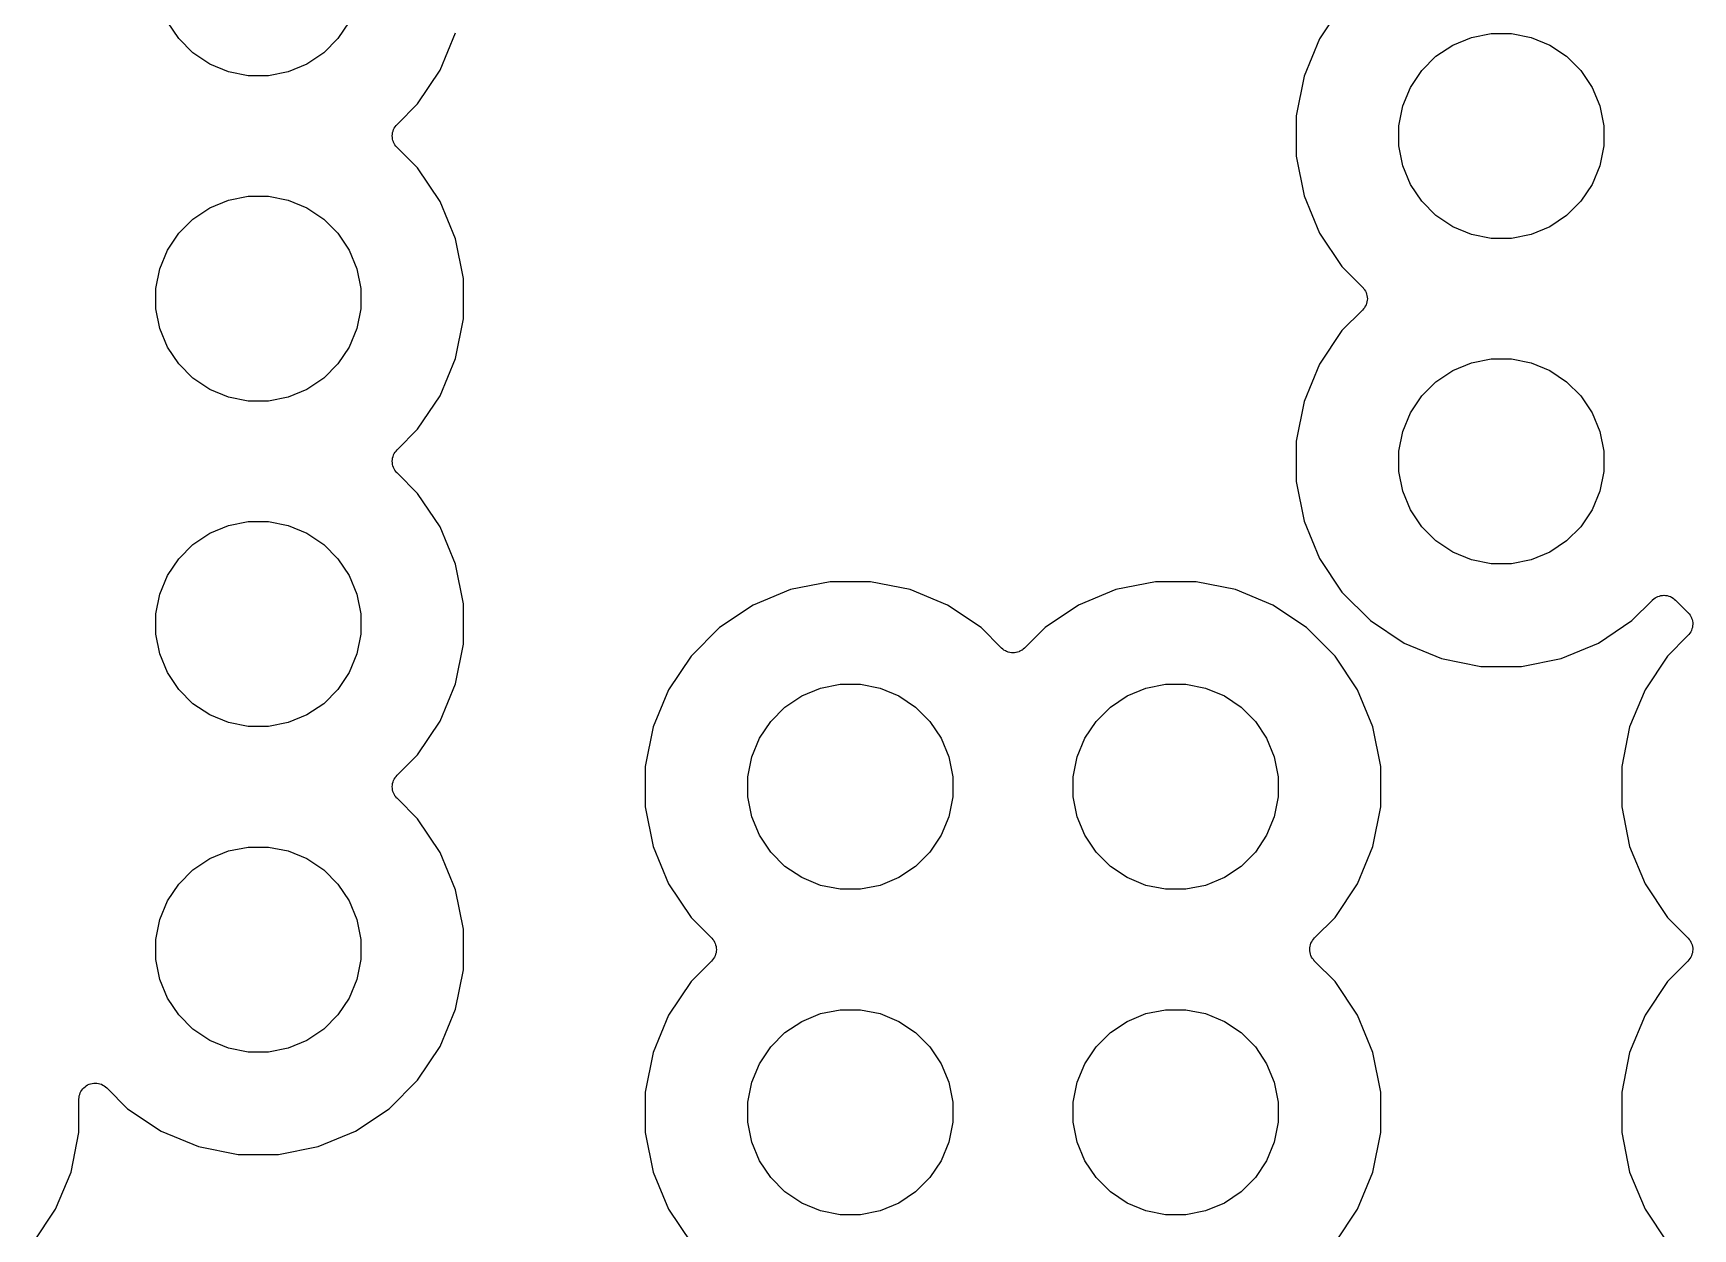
# Model space of a CAD drawing. Extents: x 122.5 to 192.5, y -149.3 to -74.2.
# Drawn here: x 138.4 to 151.35, y -98.7 to -89.37 of the extents above; entities that cross this region are included whole.
import ezdxf

# ---------------------------------------------------------------- set-up
doc = ezdxf.new("R2010")
doc.units = 0
doc.header["$MEASUREMENT"] = 0
doc.layers.add('BLACK', color=7, linetype='CONTINUOUS')

msp = doc.modelspace()

# ---------------------------------------------------------------- linework, layer by layer
at = {"layer": 'BLACK', "linetype": 'CONTINUOUS'}
for p, q in [((148.617, -89.1501), (148.442, -89.4121)), ((139.539, -89.41), (139.451, -89.2789)), ((140.869, -89.2789), (140.781, -89.41)), ((141.578, -89.6579), (141.699, -89.3667)), ((139.65, -89.5214), (139.539, -89.41)), ((140.781, -89.41), (140.67, -89.5214)), ((148.442, -89.4121), (148.321, -89.7033)), ((149.35, -89.5486), (149.481, -89.461)), ((149.481, -89.461), (149.627, -89.4007)), ((149.627, -89.4007), (149.781, -89.37)), ((149.781, -89.37), (149.939, -89.37)), ((149.939, -89.37), (150.093, -89.4007)), ((150.093, -89.4007), (150.239, -89.461)), ((150.239, -89.461), (150.37, -89.5486)), ((139.781, -89.609), (139.65, -89.5214)), ((139.927, -89.6693), (139.781, -89.609)), ((140.539, -89.609), (140.393, -89.6693)), ((140.67, -89.5214), (140.539, -89.609)), ((149.239, -89.66), (149.35, -89.5486)), ((150.37, -89.5486), (150.481, -89.66)), ((140.081, -89.7), (139.927, -89.6693)), ((140.239, -89.7), (140.081, -89.7)), ((140.393, -89.6693), (140.239, -89.7)), ((141.403, -89.9199), (141.578, -89.6579)), ((148.321, -89.7033), (148.26, -90.0124)), ((149.151, -89.7911), (149.239, -89.66)), ((150.481, -89.66), (150.569, -89.7911)), ((149.091, -89.9366), (149.151, -89.7911)), ((150.569, -89.7911), (150.629, -89.9366)), ((141.243, -90.0802), (141.403, -89.9199)), ((148.26, -90.0124), (148.26, -90.3276)), ((149.06, -90.0912), (149.091, -89.9366)), ((150.629, -89.9366), (150.66, -90.0912)), ((141.207, -90.1568), (141.208, -90.1449)), ((141.208, -90.144), (141.212, -90.1326)), ((141.208, -90.1445), (141.208, -90.144)), ((141.208, -90.1449), (141.208, -90.1445)), ((141.212, -90.1326), (141.215, -90.1212)), ((141.215, -90.1204), (141.221, -90.1098)), ((141.215, -90.1208), (141.215, -90.1204)), ((141.215, -90.1212), (141.215, -90.1208)), ((141.221, -90.1098), (141.227, -90.0994)), ((141.227, -90.0986), (141.235, -90.0894)), ((141.227, -90.099), (141.227, -90.0986)), ((141.227, -90.0994), (141.227, -90.099)), ((141.235, -90.0894), (141.243, -90.0802)), ((149.06, -90.2488), (149.06, -90.0912)), ((150.66, -90.0912), (150.66, -90.2488)), ((141.205, -90.1687), (141.207, -90.1568)), ((141.205, -90.1691), (141.205, -90.1687)), ((141.205, -90.1696), (141.205, -90.1691)), ((141.206, -90.1814), (141.205, -90.1696)), ((141.208, -90.1934), (141.206, -90.1814)), ((141.208, -90.1938), (141.208, -90.1934)), ((141.208, -90.1942), (141.208, -90.1938)), ((141.211, -90.2056), (141.208, -90.1942)), ((141.214, -90.2172), (141.211, -90.2056)), ((141.215, -90.2176), (141.214, -90.2172)), ((141.215, -90.218), (141.215, -90.2176)), ((141.22, -90.2286), (141.215, -90.218)), ((141.226, -90.2392), (141.22, -90.2286)), ((141.226, -90.2395), (141.226, -90.2392)), ((141.226, -90.2399), (141.226, -90.2395)), ((141.234, -90.2492), (141.226, -90.2399)), ((141.241, -90.2585), (141.234, -90.2492)), ((141.242, -90.2591), (141.241, -90.2585)), ((141.242, -90.2592), (141.242, -90.2591)), ((141.243, -90.2598), (141.242, -90.2592)), ((141.242, -90.2592), (141.242, -90.2592)), ((141.403, -90.4201), (141.243, -90.2598)), ((149.091, -90.4034), (149.06, -90.2488)), ((150.66, -90.2488), (150.629, -90.4034)), ((148.26, -90.3276), (148.321, -90.6367)), ((149.151, -90.5489), (149.091, -90.4034)), ((150.629, -90.4034), (150.569, -90.5489)), ((141.578, -90.6821), (141.403, -90.4201)), ((139.927, -90.6707), (140.081, -90.64)), ((140.081, -90.64), (140.239, -90.64)), ((140.239, -90.64), (140.393, -90.6707)), ((148.321, -90.6367), (148.442, -90.9279)), ((149.239, -90.68), (149.151, -90.5489)), ((150.569, -90.5489), (150.481, -90.68)), ((139.65, -90.8186), (139.781, -90.731)), ((139.781, -90.731), (139.927, -90.6707)), ((140.393, -90.6707), (140.539, -90.731)), ((140.539, -90.731), (140.67, -90.8186)), ((141.699, -90.9733), (141.578, -90.6821)), ((149.35, -90.7914), (149.239, -90.68)), ((149.481, -90.879), (149.35, -90.7914)), ((150.37, -90.7914), (150.239, -90.879)), ((150.481, -90.68), (150.37, -90.7914)), ((139.539, -90.93), (139.65, -90.8186)), ((140.67, -90.8186), (140.781, -90.93)), ((149.627, -90.9393), (149.481, -90.879)), ((150.239, -90.879), (150.093, -90.9393)), ((139.451, -91.0611), (139.539, -90.93)), ((140.781, -90.93), (140.869, -91.0611)), ((141.76, -91.2824), (141.699, -90.9733)), ((148.442, -90.9279), (148.617, -91.1899)), ((149.781, -90.97), (149.627, -90.9393)), ((149.939, -90.97), (149.781, -90.97)), ((150.093, -90.9393), (149.939, -90.97)), ((139.391, -91.2066), (139.451, -91.0611)), ((140.869, -91.0611), (140.929, -91.2066)), ((139.36, -91.3612), (139.391, -91.2066)), ((140.929, -91.2066), (140.96, -91.3612)), ((141.76, -91.5976), (141.76, -91.2824)), ((148.617, -91.1899), (148.777, -91.3502)), ((139.36, -91.5188), (139.36, -91.3612)), ((140.96, -91.3612), (140.96, -91.5188)), ((148.777, -91.3502), (148.778, -91.3508)), ((148.778, -91.3508), (148.778, -91.3508)), ((148.778, -91.3508), (148.778, -91.3508)), ((148.778, -91.3508), (148.779, -91.3515)), ((148.779, -91.3515), (148.786, -91.3609)), ((148.786, -91.3609), (148.794, -91.3701)), ((148.794, -91.3701), (148.794, -91.3705)), ((148.794, -91.3705), (148.794, -91.3708)), ((148.794, -91.3708), (148.8, -91.3815)), ((148.8, -91.3815), (148.805, -91.392)), ((148.805, -91.392), (148.805, -91.3924)), ((148.805, -91.3924), (148.806, -91.3928)), ((148.806, -91.3928), (148.809, -91.4044)), ((148.809, -91.4044), (148.812, -91.4158)), ((148.812, -91.4158), (148.812, -91.4162)), ((148.812, -91.4162), (148.812, -91.4166)), ((148.812, -91.4166), (148.814, -91.4285)), ((148.814, -91.4285), (148.815, -91.4404)), ((148.815, -91.4404), (148.815, -91.4409)), ((148.815, -91.4409), (148.815, -91.4413)), ((139.391, -91.6734), (139.36, -91.5188)), ((140.96, -91.5188), (140.929, -91.6734)), ((148.777, -91.5298), (148.617, -91.6901)), ((148.785, -91.5205), (148.777, -91.5298)), ((148.793, -91.5114), (148.785, -91.5205)), ((148.799, -91.5001), (148.793, -91.5106)), ((148.793, -91.5106), (148.793, -91.511)), ((148.793, -91.511), (148.793, -91.5114)), ((148.805, -91.4896), (148.799, -91.5001)), ((148.808, -91.4774), (148.805, -91.4888)), ((148.805, -91.4888), (148.805, -91.4892)), ((148.805, -91.4892), (148.805, -91.4896)), ((148.812, -91.466), (148.808, -91.4774)), ((148.813, -91.4532), (148.812, -91.4651)), ((148.812, -91.4651), (148.812, -91.4655)), ((148.812, -91.4655), (148.812, -91.466)), ((148.815, -91.4413), (148.813, -91.4532)), ((139.451, -91.8189), (139.391, -91.6734)), ((140.929, -91.6734), (140.869, -91.8189)), ((141.699, -91.9067), (141.76, -91.5976)), ((148.617, -91.6901), (148.442, -91.9521)), ((139.539, -91.95), (139.451, -91.8189)), ((140.869, -91.8189), (140.781, -91.95)), ((139.65, -92.0614), (139.539, -91.95)), ((140.781, -91.95), (140.67, -92.0614)), ((141.578, -92.1979), (141.699, -91.9067)), ((148.442, -91.9521), (148.321, -92.2433)), ((149.481, -92.001), (149.627, -91.9407)), ((149.627, -91.9407), (149.781, -91.91)), ((149.781, -91.91), (149.939, -91.91)), ((149.939, -91.91), (150.093, -91.9407)), ((150.093, -91.9407), (150.239, -92.001)), ((139.781, -92.149), (139.65, -92.0614)), ((140.67, -92.0614), (140.539, -92.149)), ((149.239, -92.2), (149.35, -92.0886)), ((149.35, -92.0886), (149.481, -92.001)), ((150.239, -92.001), (150.37, -92.0886)), ((150.37, -92.0886), (150.481, -92.2)), ((139.927, -92.2093), (139.781, -92.149)), ((140.081, -92.24), (139.927, -92.2093)), ((140.393, -92.2093), (140.239, -92.24)), ((140.539, -92.149), (140.393, -92.2093)), ((141.403, -92.4599), (141.578, -92.1979)), ((149.151, -92.3311), (149.239, -92.2)), ((150.481, -92.2), (150.569, -92.3311)), ((140.239, -92.24), (140.081, -92.24)), ((148.321, -92.2433), (148.26, -92.5524)), ((149.091, -92.4766), (149.151, -92.3311)), ((150.569, -92.3311), (150.629, -92.4766)), ((141.243, -92.6202), (141.403, -92.4599)), ((149.06, -92.6312), (149.091, -92.4766)), ((150.629, -92.4766), (150.66, -92.6312)), ((148.26, -92.5524), (148.26, -92.8676)), ((141.205, -92.7087), (141.207, -92.6968)), ((141.205, -92.7091), (141.205, -92.7087)), ((141.205, -92.7096), (141.205, -92.7091)), ((141.206, -92.7214), (141.205, -92.7096)), ((141.208, -92.7334), (141.206, -92.7214)), ((141.207, -92.6968), (141.208, -92.6849)), ((141.208, -92.684), (141.212, -92.6726)), ((141.208, -92.6845), (141.208, -92.684)), ((141.208, -92.6849), (141.208, -92.6845)), ((141.208, -92.7338), (141.208, -92.7334)), ((141.208, -92.7342), (141.208, -92.7338)), ((141.211, -92.7456), (141.208, -92.7342)), ((141.212, -92.6726), (141.215, -92.6612)), ((141.215, -92.6604), (141.221, -92.6498)), ((141.215, -92.6608), (141.215, -92.6604)), ((141.215, -92.6612), (141.215, -92.6608)), ((141.221, -92.6498), (141.227, -92.6394)), ((141.227, -92.6386), (141.235, -92.6294)), ((141.227, -92.639), (141.227, -92.6386)), ((141.227, -92.6394), (141.227, -92.639)), ((141.235, -92.6294), (141.243, -92.6202)), ((149.06, -92.7888), (149.06, -92.6312)), ((150.66, -92.6312), (150.66, -92.7888)), ((141.214, -92.7572), (141.211, -92.7456)), ((141.215, -92.7576), (141.214, -92.7572)), ((141.215, -92.758), (141.215, -92.7576)), ((141.22, -92.7686), (141.215, -92.758)), ((141.226, -92.7792), (141.22, -92.7686)), ((141.226, -92.7795), (141.226, -92.7792)), ((141.226, -92.7799), (141.226, -92.7795)), ((141.234, -92.7892), (141.226, -92.7799)), ((141.241, -92.7985), (141.234, -92.7892)), ((141.242, -92.7991), (141.241, -92.7985)), ((141.242, -92.7992), (141.242, -92.7991)), ((141.243, -92.7998), (141.242, -92.7992)), ((141.242, -92.7992), (141.242, -92.7992)), ((141.403, -92.9601), (141.243, -92.7998)), ((149.091, -92.9434), (149.06, -92.7888)), ((150.66, -92.7888), (150.629, -92.9434)), ((141.578, -93.2221), (141.403, -92.9601)), ((148.26, -92.8676), (148.321, -93.1767)), ((149.151, -93.0889), (149.091, -92.9434)), ((150.629, -92.9434), (150.569, -93.0889)), ((149.239, -93.22), (149.151, -93.0889)), ((150.569, -93.0889), (150.481, -93.22)), ((139.781, -93.271), (139.927, -93.2107)), ((139.927, -93.2107), (140.081, -93.18)), ((140.081, -93.18), (140.239, -93.18)), ((140.239, -93.18), (140.393, -93.2107)), ((140.393, -93.2107), (140.539, -93.271)), ((141.699, -93.5133), (141.578, -93.2221)), ((148.321, -93.1767), (148.442, -93.4679)), ((149.35, -93.3314), (149.239, -93.22)), ((150.481, -93.22), (150.37, -93.3314)), ((139.539, -93.47), (139.65, -93.3586)), ((139.65, -93.3586), (139.781, -93.271)), ((140.539, -93.271), (140.67, -93.3586)), ((140.67, -93.3586), (140.781, -93.47)), ((149.481, -93.419), (149.35, -93.3314)), ((150.37, -93.3314), (150.239, -93.419)), ((139.451, -93.6011), (139.539, -93.47)), ((140.781, -93.47), (140.869, -93.6011)), ((141.76, -93.8224), (141.699, -93.5133)), ((148.442, -93.4679), (148.617, -93.7299)), ((149.627, -93.4793), (149.481, -93.419)), ((149.781, -93.51), (149.627, -93.4793)), ((149.939, -93.51), (149.781, -93.51)), ((150.093, -93.4793), (149.939, -93.51)), ((150.239, -93.419), (150.093, -93.4793)), ((139.391, -93.7466), (139.451, -93.6011)), ((140.869, -93.6011), (140.929, -93.7466)), ((139.36, -93.9012), (139.391, -93.7466)), ((140.929, -93.7466), (140.96, -93.9012)), ((144.313, -93.7115), (144.022, -93.8321)), ((144.622, -93.65), (144.313, -93.7115)), ((144.938, -93.65), (144.622, -93.65)), ((145.247, -93.7115), (144.938, -93.65)), ((145.538, -93.8321), (145.247, -93.7115)), ((146.853, -93.7115), (146.562, -93.8321)), ((147.162, -93.65), (146.853, -93.7115)), ((147.478, -93.65), (147.162, -93.65)), ((147.787, -93.7115), (147.478, -93.65)), ((148.078, -93.8321), (147.787, -93.7115)), ((148.617, -93.7299), (148.84, -93.9528)), ((151.061, -93.7758), (151.071, -93.7703)), ((151.071, -93.7703), (151.082, -93.7648)), ((151.082, -93.7646), (151.083, -93.7644)), ((151.082, -93.7648), (151.082, -93.7646)), ((151.083, -93.7644), (151.094, -93.7611)), ((151.094, -93.7611), (151.106, -93.7577)), ((151.106, -93.7576), (151.107, -93.7575)), ((151.106, -93.7577), (151.106, -93.7576)), ((151.107, -93.7575), (151.119, -93.7565)), ((151.119, -93.7565), (151.13, -93.7553)), ((151.13, -93.7553), (151.131, -93.7554)), ((151.131, -93.7554), (151.131, -93.7554)), ((151.131, -93.7554), (151.143, -93.7566)), ((151.143, -93.7566), (151.155, -93.7579)), ((151.155, -93.7579), (151.156, -93.758)), ((151.156, -93.758), (151.156, -93.758)), ((151.156, -93.758), (151.167, -93.7616)), ((151.167, -93.7616), (151.179, -93.7651)), ((151.179, -93.7651), (151.179, -93.7653)), ((151.179, -93.7653), (151.18, -93.7654)), ((151.18, -93.7654), (151.19, -93.7711)), ((151.19, -93.7711), (151.201, -93.7768)), ((139.36, -94.0588), (139.36, -93.9012)), ((140.96, -93.9012), (140.96, -94.0588)), ((141.76, -94.1376), (141.76, -93.8224)), ((144.022, -93.8321), (143.76, -94.0072)), ((145.8, -94.0072), (145.538, -93.8321)), ((146.562, -93.8321), (146.3, -94.0072)), ((148.34, -94.0072), (148.078, -93.8321)), ((150.88, -93.9528), (151.04, -93.7925)), ((151.04, -93.7925), (151.041, -93.7919)), ((151.041, -93.7913), (151.051, -93.7838)), ((151.041, -93.7919), (151.041, -93.7913)), ((151.041, -93.7919), (151.041, -93.7919)), ((151.041, -93.7919), (151.041, -93.7919)), ((151.051, -93.7838), (151.06, -93.7763)), ((151.06, -93.7761), (151.061, -93.7758)), ((151.06, -93.7763), (151.06, -93.7761)), ((151.201, -93.7768), (151.201, -93.7771)), ((151.201, -93.7771), (151.201, -93.7773)), ((151.201, -93.7773), (151.21, -93.7849)), ((151.21, -93.7849), (151.22, -93.7925)), ((151.22, -93.7925), (151.317, -93.8902)), ((151.317, -93.8902), (151.318, -93.8908)), ((151.318, -93.8908), (151.318, -93.8908)), ((151.318, -93.8908), (151.318, -93.8908)), ((151.318, -93.8908), (151.319, -93.8915)), ((151.319, -93.8915), (151.326, -93.9009)), ((151.326, -93.9009), (151.334, -93.9101)), ((143.76, -94.0072), (143.537, -94.2301)), ((145.96, -94.1675), (145.8, -94.0072)), ((146.3, -94.0072), (146.14, -94.1675)), ((148.563, -94.2301), (148.34, -94.0072)), ((148.84, -93.9528), (149.102, -94.1279)), ((150.618, -94.1279), (150.88, -93.9528)), ((151.334, -93.9101), (151.334, -93.9105)), ((151.334, -93.9105), (151.334, -93.9108)), ((151.334, -93.9108), (151.34, -93.9215)), ((151.345, -94.0296), (151.339, -94.0402)), ((151.34, -93.9215), (151.345, -93.932)), ((151.345, -93.932), (151.345, -93.9324)), ((151.345, -93.9324), (151.346, -93.9328)), ((151.348, -94.0175), (151.345, -94.0288)), ((151.345, -94.0288), (151.345, -94.0292)), ((151.345, -94.0292), (151.345, -94.0296)), ((151.346, -93.9328), (151.349, -93.9444)), ((151.352, -94.006), (151.348, -94.0175)), ((151.349, -93.9444), (151.352, -93.9558)), ((151.352, -93.9558), (151.352, -93.9562)), ((151.352, -93.9562), (151.352, -93.9566)), ((151.352, -93.9566), (151.354, -93.9686)), ((151.353, -93.9933), (151.352, -94.0051)), ((151.352, -94.0051), (151.352, -94.0055)), ((151.352, -94.0055), (151.352, -94.006)), ((151.355, -93.9813), (151.353, -93.9933)), ((151.354, -93.9686), (151.355, -93.9804)), ((151.355, -93.9804), (151.355, -93.9809)), ((151.355, -93.9809), (151.355, -93.9813)), ((139.391, -94.2134), (139.36, -94.0588)), ((140.96, -94.0588), (140.929, -94.2134)), ((141.699, -94.4467), (141.76, -94.1376)), ((149.102, -94.1279), (149.393, -94.2485)), ((150.327, -94.2485), (150.618, -94.1279)), ((151.317, -94.0698), (151.157, -94.2301)), ((151.325, -94.0606), (151.317, -94.0698)), ((151.333, -94.0514), (151.325, -94.0606)), ((151.339, -94.0402), (151.333, -94.0506)), ((151.333, -94.0506), (151.333, -94.051)), ((151.333, -94.051), (151.333, -94.0514)), ((139.451, -94.3589), (139.391, -94.2134)), ((140.929, -94.2134), (140.869, -94.3589)), ((143.537, -94.2301), (143.362, -94.4921)), ((145.969, -94.175), (145.96, -94.1675)), ((145.979, -94.1827), (145.969, -94.175)), ((145.979, -94.1829), (145.979, -94.1827)), ((145.979, -94.1832), (145.979, -94.1829)), ((145.99, -94.1888), (145.979, -94.1832)), ((146, -94.1946), (145.99, -94.1888)), ((146.001, -94.1947), (146, -94.1946)), ((146.001, -94.1949), (146.001, -94.1947)), ((146.013, -94.1984), (146.001, -94.1949)), ((146.024, -94.202), (146.013, -94.1984)), ((146.025, -94.2021), (146.024, -94.202)), ((146.024, -94.202), (146.024, -94.202)), ((146.037, -94.2034), (146.025, -94.2021)), ((146.049, -94.2046), (146.037, -94.2034)), ((146.05, -94.2047), (146.049, -94.2046)), ((146.049, -94.2046), (146.049, -94.2046)), ((146.061, -94.2035), (146.05, -94.2047)), ((146.073, -94.2025), (146.061, -94.2035)), ((146.074, -94.2024), (146.073, -94.2025)), ((146.086, -94.1989), (146.074, -94.2023)), ((146.074, -94.2023), (146.074, -94.2024)), ((146.097, -94.1956), (146.086, -94.1989)), ((146.098, -94.1954), (146.097, -94.1956)), ((146.109, -94.1897), (146.098, -94.1952)), ((146.098, -94.1952), (146.098, -94.1954)), ((146.119, -94.1842), (146.109, -94.1897)), ((146.12, -94.1839), (146.119, -94.1842)), ((146.129, -94.1762), (146.12, -94.1837)), ((146.12, -94.1837), (146.12, -94.1839)), ((146.139, -94.1687), (146.129, -94.1762)), ((146.14, -94.1675), (146.139, -94.1681)), ((146.139, -94.1681), (146.139, -94.1681)), ((146.139, -94.1681), (146.139, -94.1681)), ((146.139, -94.1681), (146.139, -94.1687)), ((148.738, -94.4921), (148.563, -94.2301)), ((149.393, -94.2485), (149.702, -94.31)), ((150.018, -94.31), (150.327, -94.2485)), ((151.157, -94.2301), (150.982, -94.4921)), ((139.539, -94.49), (139.451, -94.3589)), ((140.869, -94.3589), (140.781, -94.49)), ((149.702, -94.31), (150.018, -94.31)), ((139.65, -94.6014), (139.539, -94.49)), ((140.781, -94.49), (140.67, -94.6014)), ((141.578, -94.7379), (141.699, -94.4467)), ((143.362, -94.4921), (143.241, -94.7833)), ((144.27, -94.6286), (144.401, -94.541)), ((144.401, -94.541), (144.547, -94.4807)), ((144.547, -94.4807), (144.701, -94.45)), ((144.701, -94.45), (144.859, -94.45)), ((144.859, -94.45), (145.013, -94.4807)), ((145.013, -94.4807), (145.159, -94.541)), ((145.159, -94.541), (145.29, -94.6286)), ((146.81, -94.6286), (146.941, -94.541)), ((146.941, -94.541), (147.087, -94.4807)), ((147.087, -94.4807), (147.241, -94.45)), ((147.241, -94.45), (147.399, -94.45)), ((147.399, -94.45), (147.553, -94.4807)), ((147.553, -94.4807), (147.699, -94.541)), ((147.699, -94.541), (147.83, -94.6286)), ((148.859, -94.7833), (148.738, -94.4921)), ((150.982, -94.4921), (150.861, -94.7833)), ((139.781, -94.689), (139.65, -94.6014)), ((140.67, -94.6014), (140.539, -94.689)), ((144.159, -94.74), (144.27, -94.6286)), ((145.29, -94.6286), (145.401, -94.74)), ((146.699, -94.74), (146.81, -94.6286)), ((147.83, -94.6286), (147.941, -94.74)), ((139.927, -94.7493), (139.781, -94.689)), ((140.081, -94.78), (139.927, -94.7493)), ((140.239, -94.78), (140.081, -94.78)), ((140.393, -94.7493), (140.239, -94.78)), ((140.539, -94.689), (140.393, -94.7493)), ((141.403, -94.9999), (141.578, -94.7379)), ((143.241, -94.7833), (143.18, -95.0924)), ((144.071, -94.8711), (144.159, -94.74)), ((145.401, -94.74), (145.489, -94.8711)), ((146.611, -94.8711), (146.699, -94.74)), ((147.941, -94.74), (148.029, -94.8711)), ((148.92, -95.0924), (148.859, -94.7833)), ((150.861, -94.7833), (150.8, -95.0924)), ((144.011, -95.0166), (144.071, -94.8711)), ((145.489, -94.8711), (145.549, -95.0166)), ((146.551, -95.0166), (146.611, -94.8711)), ((148.029, -94.8711), (148.089, -95.0166)), ((141.243, -95.1602), (141.403, -94.9999)), ((143.98, -95.1712), (144.011, -95.0166)), ((145.549, -95.0166), (145.58, -95.1712)), ((146.52, -95.1712), (146.551, -95.0166)), ((148.089, -95.0166), (148.12, -95.1712)), ((141.215, -95.2004), (141.221, -95.1898)), ((141.221, -95.1898), (141.227, -95.1794)), ((141.227, -95.1786), (141.235, -95.1694)), ((141.227, -95.179), (141.227, -95.1786)), ((141.227, -95.1794), (141.227, -95.179)), ((141.235, -95.1694), (141.243, -95.1602)), ((143.18, -95.0924), (143.18, -95.4076)), ((143.98, -95.3288), (143.98, -95.1712)), ((145.58, -95.1712), (145.58, -95.3288)), ((146.52, -95.3288), (146.52, -95.1712)), ((148.12, -95.1712), (148.12, -95.3288)), ((148.92, -95.4076), (148.92, -95.0924)), ((150.8, -95.0924), (150.8, -95.4076)), ((141.205, -95.2487), (141.207, -95.2368)), ((141.205, -95.2491), (141.205, -95.2487)), ((141.205, -95.2496), (141.205, -95.2491)), ((141.206, -95.2614), (141.205, -95.2496)), ((141.208, -95.2734), (141.206, -95.2614)), ((141.207, -95.2368), (141.208, -95.2249)), ((141.208, -95.224), (141.212, -95.2126)), ((141.208, -95.2245), (141.208, -95.224)), ((141.208, -95.2249), (141.208, -95.2245)), ((141.208, -95.2738), (141.208, -95.2734)), ((141.208, -95.2742), (141.208, -95.2738)), ((141.211, -95.2856), (141.208, -95.2742)), ((141.214, -95.2972), (141.211, -95.2856)), ((141.212, -95.2126), (141.215, -95.2012)), ((141.215, -95.2976), (141.214, -95.2972)), ((141.215, -95.2008), (141.215, -95.2004)), ((141.215, -95.2012), (141.215, -95.2008)), ((141.215, -95.298), (141.215, -95.2976)), ((141.22, -95.3086), (141.215, -95.298)), ((141.226, -95.3192), (141.22, -95.3086)), ((141.226, -95.3195), (141.226, -95.3192)), ((141.226, -95.3199), (141.226, -95.3195)), ((141.234, -95.3292), (141.226, -95.3199)), ((141.241, -95.3385), (141.234, -95.3292)), ((141.242, -95.3391), (141.241, -95.3385)), ((141.242, -95.3392), (141.242, -95.3391)), ((141.243, -95.3398), (141.242, -95.3392)), ((141.242, -95.3392), (141.242, -95.3392)), ((141.403, -95.5001), (141.243, -95.3398)), ((143.18, -95.4076), (143.241, -95.7167)), ((144.011, -95.4834), (143.98, -95.3288)), ((145.58, -95.3288), (145.549, -95.4834)), ((146.551, -95.4834), (146.52, -95.3288)), ((148.12, -95.3288), (148.089, -95.4834)), ((148.859, -95.7167), (148.92, -95.4076)), ((150.8, -95.4076), (150.861, -95.7167)), ((141.578, -95.7621), (141.403, -95.5001)), ((144.071, -95.6289), (144.011, -95.4834)), ((145.549, -95.4834), (145.489, -95.6289)), ((146.611, -95.6289), (146.551, -95.4834)), ((148.089, -95.4834), (148.029, -95.6289)), ((144.159, -95.76), (144.071, -95.6289)), ((145.489, -95.6289), (145.401, -95.76)), ((146.699, -95.76), (146.611, -95.6289)), ((148.029, -95.6289), (147.941, -95.76)), ((139.65, -95.8986), (139.781, -95.811)), ((139.781, -95.811), (139.927, -95.7507)), ((139.927, -95.7507), (140.081, -95.72)), ((140.081, -95.72), (140.239, -95.72)), ((140.239, -95.72), (140.393, -95.7507)), ((140.393, -95.7507), (140.539, -95.811)), ((140.539, -95.811), (140.67, -95.8986)), ((141.699, -96.0533), (141.578, -95.7621)), ((143.241, -95.7167), (143.362, -96.0079)), ((144.27, -95.8714), (144.159, -95.76)), ((145.401, -95.76), (145.29, -95.8714)), ((146.81, -95.8714), (146.699, -95.76)), ((147.941, -95.76), (147.83, -95.8714)), ((148.738, -96.0079), (148.859, -95.7167)), ((150.861, -95.7167), (150.982, -96.0079)), ((139.539, -96.01), (139.65, -95.8986)), ((140.67, -95.8986), (140.781, -96.01)), ((144.401, -95.959), (144.27, -95.8714)), ((144.547, -96.0193), (144.401, -95.959)), ((145.159, -95.959), (145.013, -96.0193)), ((145.29, -95.8714), (145.159, -95.959)), ((146.941, -95.959), (146.81, -95.8714)), ((147.087, -96.0193), (146.941, -95.959)), ((147.699, -95.959), (147.553, -96.0193)), ((147.83, -95.8714), (147.699, -95.959)), ((139.451, -96.1411), (139.539, -96.01)), ((140.781, -96.01), (140.869, -96.1411)), ((141.76, -96.3624), (141.699, -96.0533)), ((143.362, -96.0079), (143.537, -96.2699)), ((144.701, -96.05), (144.547, -96.0193)), ((144.859, -96.05), (144.701, -96.05)), ((145.013, -96.0193), (144.859, -96.05)), ((147.241, -96.05), (147.087, -96.0193)), ((147.399, -96.05), (147.241, -96.05)), ((147.553, -96.0193), (147.399, -96.05)), ((148.563, -96.2699), (148.738, -96.0079)), ((150.982, -96.0079), (151.157, -96.2699)), ((139.391, -96.2866), (139.451, -96.1411)), ((140.869, -96.1411), (140.929, -96.2866)), ((139.36, -96.4412), (139.391, -96.2866)), ((140.929, -96.2866), (140.96, -96.4412)), ((141.76, -96.6776), (141.76, -96.3624)), ((143.537, -96.2699), (143.697, -96.4302)), ((148.403, -96.4302), (148.563, -96.2699)), ((151.157, -96.2699), (151.317, -96.4302)), ((139.36, -96.5988), (139.36, -96.4412)), ((140.96, -96.4412), (140.96, -96.5988)), ((143.697, -96.4302), (143.698, -96.4308)), ((143.698, -96.4308), (143.698, -96.4308)), ((143.698, -96.4308), (143.698, -96.4308)), ((143.698, -96.4308), (143.699, -96.4315)), ((143.699, -96.4315), (143.706, -96.4409)), ((143.706, -96.4409), (143.714, -96.4501)), ((143.714, -96.4501), (143.714, -96.4505)), ((143.714, -96.4505), (143.714, -96.4508)), ((143.714, -96.4508), (143.72, -96.4615)), ((143.72, -96.4615), (143.725, -96.472)), ((143.725, -96.472), (143.725, -96.4724)), ((143.725, -96.4724), (143.726, -96.4728)), ((143.726, -96.4728), (143.729, -96.4844)), ((143.729, -96.4844), (143.732, -96.4958)), ((148.368, -96.494), (148.372, -96.4826)), ((148.372, -96.4826), (148.375, -96.4712)), ((148.375, -96.4704), (148.381, -96.4598)), ((148.375, -96.4708), (148.375, -96.4704)), ((148.375, -96.4712), (148.375, -96.4708)), ((148.381, -96.4598), (148.387, -96.4494)), ((148.387, -96.4486), (148.395, -96.4394)), ((148.387, -96.449), (148.387, -96.4486)), ((148.387, -96.4494), (148.387, -96.449)), ((148.395, -96.4394), (148.403, -96.4302)), ((151.317, -96.4302), (151.318, -96.4308)), ((151.318, -96.4308), (151.318, -96.4308)), ((151.318, -96.4308), (151.318, -96.4308)), ((151.318, -96.4308), (151.319, -96.4315)), ((151.319, -96.4315), (151.326, -96.4409)), ((151.326, -96.4409), (151.334, -96.4501)), ((151.334, -96.4501), (151.334, -96.4505)), ((151.334, -96.4505), (151.334, -96.4508)), ((151.334, -96.4508), (151.34, -96.4615)), ((151.34, -96.4615), (151.345, -96.472)), ((151.345, -96.472), (151.345, -96.4724)), ((151.345, -96.4724), (151.346, -96.4728)), ((151.346, -96.4728), (151.349, -96.4844)), ((151.349, -96.4844), (151.352, -96.4958)), ((139.391, -96.7534), (139.36, -96.5988)), ((140.96, -96.5988), (140.929, -96.7534)), ((143.697, -96.6098), (143.537, -96.7701)), ((143.705, -96.6005), (143.697, -96.6098)), ((143.713, -96.5914), (143.705, -96.6005)), ((143.719, -96.5801), (143.713, -96.5906)), ((143.713, -96.5906), (143.713, -96.591)), ((143.713, -96.591), (143.713, -96.5914)), ((143.725, -96.5696), (143.719, -96.5801)), ((143.728, -96.5574), (143.725, -96.5688)), ((143.725, -96.5688), (143.725, -96.5692)), ((143.725, -96.5692), (143.725, -96.5696)), ((143.732, -96.546), (143.728, -96.5574)), ((143.732, -96.4958), (143.732, -96.4962)), ((143.732, -96.4962), (143.732, -96.4966)), ((143.732, -96.4966), (143.734, -96.5085)), ((143.733, -96.5332), (143.732, -96.5451)), ((143.732, -96.5451), (143.732, -96.5455)), ((143.732, -96.5455), (143.732, -96.546)), ((143.735, -96.5213), (143.733, -96.5332)), ((143.734, -96.5085), (143.735, -96.5204)), ((143.735, -96.5204), (143.735, -96.5209)), ((143.735, -96.5209), (143.735, -96.5213)), ((148.365, -96.5187), (148.367, -96.5068)), ((148.365, -96.5191), (148.365, -96.5187)), ((148.365, -96.5196), (148.365, -96.5191)), ((148.366, -96.5314), (148.365, -96.5196)), ((148.368, -96.5434), (148.366, -96.5314)), ((148.367, -96.5068), (148.368, -96.4949)), ((148.368, -96.4945), (148.368, -96.494)), ((148.368, -96.4949), (148.368, -96.4945)), ((148.368, -96.5438), (148.368, -96.5434)), ((148.368, -96.5442), (148.368, -96.5438)), ((148.371, -96.5556), (148.368, -96.5442)), ((148.374, -96.5672), (148.371, -96.5556)), ((148.375, -96.5676), (148.374, -96.5672)), ((148.375, -96.568), (148.375, -96.5676)), ((148.38, -96.5786), (148.375, -96.568)), ((148.386, -96.5892), (148.38, -96.5786)), ((148.386, -96.5895), (148.386, -96.5892)), ((148.386, -96.5899), (148.386, -96.5895)), ((148.394, -96.5992), (148.386, -96.5899)), ((148.401, -96.6085), (148.394, -96.5992)), ((148.402, -96.6091), (148.401, -96.6085)), ((148.402, -96.6092), (148.402, -96.6091)), ((148.403, -96.6098), (148.402, -96.6092)), ((148.402, -96.6092), (148.402, -96.6092)), ((148.563, -96.7701), (148.403, -96.6098)), ((151.317, -96.6098), (151.157, -96.7701)), ((151.325, -96.6005), (151.317, -96.6098)), ((151.333, -96.5914), (151.325, -96.6005)), ((151.339, -96.5801), (151.333, -96.5906)), ((151.333, -96.5906), (151.333, -96.591)), ((151.333, -96.591), (151.333, -96.5914)), ((151.345, -96.5696), (151.339, -96.5801)), ((151.348, -96.5574), (151.345, -96.5688)), ((151.345, -96.5688), (151.345, -96.5692)), ((151.345, -96.5692), (151.345, -96.5696)), ((151.352, -96.546), (151.348, -96.5574)), ((151.352, -96.4958), (151.352, -96.4962)), ((151.352, -96.4962), (151.352, -96.4966)), ((151.352, -96.4966), (151.354, -96.5085)), ((151.353, -96.5332), (151.352, -96.5451)), ((151.352, -96.5451), (151.352, -96.5455)), ((151.352, -96.5455), (151.352, -96.546)), ((151.355, -96.5213), (151.353, -96.5332)), ((151.354, -96.5085), (151.355, -96.5204)), ((151.355, -96.5204), (151.355, -96.5209)), ((151.355, -96.5209), (151.355, -96.5213)), ((141.699, -96.9867), (141.76, -96.6776)), ((139.451, -96.8989), (139.391, -96.7534)), ((140.929, -96.7534), (140.869, -96.8989)), ((143.537, -96.7701), (143.362, -97.0321)), ((148.738, -97.0321), (148.563, -96.7701)), ((151.157, -96.7701), (150.982, -97.0321)), ((139.539, -97.03), (139.451, -96.8989)), ((140.869, -96.8989), (140.781, -97.03)), ((141.578, -97.2779), (141.699, -96.9867)), ((144.547, -97.0207), (144.701, -96.99)), ((144.701, -96.99), (144.859, -96.99)), ((144.859, -96.99), (145.013, -97.0207)), ((147.087, -97.0207), (147.241, -96.99)), ((147.241, -96.99), (147.399, -96.99)), ((147.399, -96.99), (147.553, -97.0207)), ((139.65, -97.1414), (139.539, -97.03)), ((140.781, -97.03), (140.67, -97.1414)), ((143.362, -97.0321), (143.241, -97.3233)), ((144.27, -97.1686), (144.401, -97.081)), ((144.401, -97.081), (144.547, -97.0207)), ((145.013, -97.0207), (145.159, -97.081)), ((145.159, -97.081), (145.29, -97.1686)), ((146.81, -97.1686), (146.941, -97.081)), ((146.941, -97.081), (147.087, -97.0207)), ((147.553, -97.0207), (147.699, -97.081)), ((147.699, -97.081), (147.83, -97.1686)), ((148.859, -97.3233), (148.738, -97.0321)), ((150.982, -97.0321), (150.861, -97.3233)), ((139.781, -97.229), (139.65, -97.1414)), ((139.927, -97.2893), (139.781, -97.229)), ((140.539, -97.229), (140.393, -97.2893)), ((140.67, -97.1414), (140.539, -97.229)), ((144.159, -97.28), (144.27, -97.1686)), ((145.29, -97.1686), (145.401, -97.28)), ((146.699, -97.28), (146.81, -97.1686)), ((147.83, -97.1686), (147.941, -97.28)), ((140.081, -97.32), (139.927, -97.2893)), ((140.239, -97.32), (140.081, -97.32)), ((140.393, -97.2893), (140.239, -97.32)), ((141.403, -97.5399), (141.578, -97.2779)), ((143.241, -97.3233), (143.18, -97.6324)), ((144.071, -97.4111), (144.159, -97.28)), ((145.401, -97.28), (145.489, -97.4111)), ((146.611, -97.4111), (146.699, -97.28)), ((147.941, -97.28), (148.029, -97.4111)), ((148.92, -97.6324), (148.859, -97.3233)), ((150.861, -97.3233), (150.8, -97.6324)), ((144.011, -97.5566), (144.071, -97.4111)), ((145.489, -97.4111), (145.549, -97.5566)), ((146.551, -97.5566), (146.611, -97.4111)), ((148.029, -97.4111), (148.089, -97.5566)), ((138.763, -97.6629), (138.766, -97.6513)), ((138.766, -97.6513), (138.77, -97.6397)), ((138.77, -97.6393), (138.776, -97.6287)), ((138.77, -97.6395), (138.77, -97.6393)), ((138.77, -97.6397), (138.77, -97.6395)), ((138.776, -97.6287), (138.782, -97.618)), ((138.782, -97.6176), (138.79, -97.6083)), ((138.782, -97.6178), (138.782, -97.6176)), ((138.782, -97.618), (138.782, -97.6178)), ((138.79, -97.6083), (138.798, -97.5989)), ((138.798, -97.5986), (138.808, -97.591)), ((138.798, -97.5988), (138.798, -97.5986)), ((138.798, -97.5989), (138.798, -97.5988)), ((138.808, -97.591), (138.817, -97.5833)), ((138.817, -97.5831), (138.828, -97.5774)), ((138.817, -97.5832), (138.817, -97.5831)), ((138.817, -97.5833), (138.817, -97.5832)), ((138.828, -97.5774), (138.839, -97.5718)), ((138.839, -97.5716), (138.851, -97.5682)), ((138.839, -97.5717), (138.839, -97.5716)), ((138.839, -97.5718), (138.839, -97.5717)), ((138.851, -97.5682), (138.863, -97.5647)), ((138.863, -97.5646), (138.875, -97.5635)), ((138.863, -97.5647), (138.863, -97.5646)), ((138.863, -97.5647), (138.863, -97.5647)), ((138.875, -97.5635), (138.887, -97.5623)), ((138.887, -97.5623), (138.888, -97.5624)), ((138.888, -97.5624), (138.888, -97.5623)), ((138.888, -97.5623), (138.9, -97.5636)), ((138.9, -97.5636), (138.912, -97.5649)), ((138.912, -97.5649), (138.912, -97.5649)), ((138.912, -97.5649), (138.913, -97.5649)), ((138.913, -97.5649), (138.924, -97.5686)), ((138.924, -97.5686), (138.936, -97.5721)), ((138.936, -97.5721), (138.936, -97.5722)), ((138.936, -97.5722), (138.936, -97.5723)), ((138.936, -97.5723), (138.947, -97.5781)), ((138.947, -97.5781), (138.958, -97.5838)), ((138.958, -97.5838), (138.958, -97.584)), ((138.958, -97.584), (138.958, -97.5841)), ((138.958, -97.5841), (138.967, -97.5918)), ((138.967, -97.5918), (138.977, -97.5995)), ((138.977, -97.5995), (139.14, -97.7628)), ((141.18, -97.7628), (141.403, -97.5399)), ((143.18, -97.6324), (143.18, -97.9476)), ((143.98, -97.7112), (144.011, -97.5566)), ((145.549, -97.5566), (145.58, -97.7112)), ((146.52, -97.7112), (146.551, -97.5566)), ((148.089, -97.5566), (148.12, -97.7112)), ((148.92, -97.9476), (148.92, -97.6324)), ((150.8, -97.6324), (150.8, -97.9476)), ((138.76, -97.6876), (138.761, -97.6754)), ((138.76, -97.688), (138.76, -97.6876)), ((138.76, -97.6893), (138.76, -97.688)), ((138.76, -97.688), (138.76, -97.688)), ((138.76, -97.688), (138.76, -97.688)), ((138.76, -97.9476), (138.76, -97.6893)), ((138.761, -97.6754), (138.763, -97.6634)), ((138.763, -97.6632), (138.763, -97.6629)), ((138.763, -97.6634), (138.763, -97.6632)), ((139.14, -97.7628), (139.402, -97.9379)), ((140.918, -97.9379), (141.18, -97.7628)), ((143.98, -97.8688), (143.98, -97.7112)), ((145.58, -97.7112), (145.58, -97.8688)), ((146.52, -97.8688), (146.52, -97.7112)), ((148.12, -97.7112), (148.12, -97.8688)), ((144.011, -98.0234), (143.98, -97.8688)), ((145.58, -97.8688), (145.549, -98.0234)), ((146.551, -98.0234), (146.52, -97.8688)), ((148.12, -97.8688), (148.089, -98.0234)), ((138.699, -98.2567), (138.76, -97.9476)), ((139.402, -97.9379), (139.693, -98.0585)), ((140.627, -98.0585), (140.918, -97.9379)), ((143.18, -97.9476), (143.241, -98.2567)), ((144.071, -98.1689), (144.011, -98.0234)), ((145.549, -98.0234), (145.489, -98.1689)), ((146.611, -98.1689), (146.551, -98.0234)), ((148.089, -98.0234), (148.029, -98.1689)), ((148.859, -98.2567), (148.92, -97.9476)), ((150.8, -97.9476), (150.861, -98.2567)), ((139.693, -98.0585), (140.002, -98.12)), ((140.002, -98.12), (140.318, -98.12)), ((140.318, -98.12), (140.627, -98.0585)), ((144.159, -98.3), (144.071, -98.1689)), ((145.489, -98.1689), (145.401, -98.3)), ((146.699, -98.3), (146.611, -98.1689)), ((148.029, -98.1689), (147.941, -98.3)), ((138.578, -98.5479), (138.699, -98.2567)), ((143.241, -98.2567), (143.362, -98.5479)), ((144.27, -98.4114), (144.159, -98.3)), ((145.401, -98.3), (145.29, -98.4114)), ((146.81, -98.4114), (146.699, -98.3)), ((147.941, -98.3), (147.83, -98.4114)), ((148.738, -98.5479), (148.859, -98.2567)), ((150.861, -98.2567), (150.982, -98.5479)), ((144.401, -98.499), (144.27, -98.4114)), ((145.29, -98.4114), (145.159, -98.499)), ((146.941, -98.499), (146.81, -98.4114)), ((147.83, -98.4114), (147.699, -98.499)), ((138.403, -98.8099), (138.578, -98.5479)), ((143.362, -98.5479), (143.537, -98.8099)), ((144.547, -98.5593), (144.401, -98.499)), ((144.701, -98.59), (144.547, -98.5593)), ((145.013, -98.5593), (144.859, -98.59)), ((145.159, -98.499), (145.013, -98.5593)), ((147.087, -98.5593), (146.941, -98.499)), ((147.241, -98.59), (147.087, -98.5593)), ((147.553, -98.5593), (147.399, -98.59)), ((147.699, -98.499), (147.553, -98.5593)), ((148.563, -98.8099), (148.738, -98.5479)), ((150.982, -98.5479), (151.157, -98.8099)), ((144.859, -98.59), (144.701, -98.59)), ((147.399, -98.59), (147.241, -98.59))]:
    msp.add_line(p, q, dxfattribs=at)

doc.saveas('drawing.dxf')
